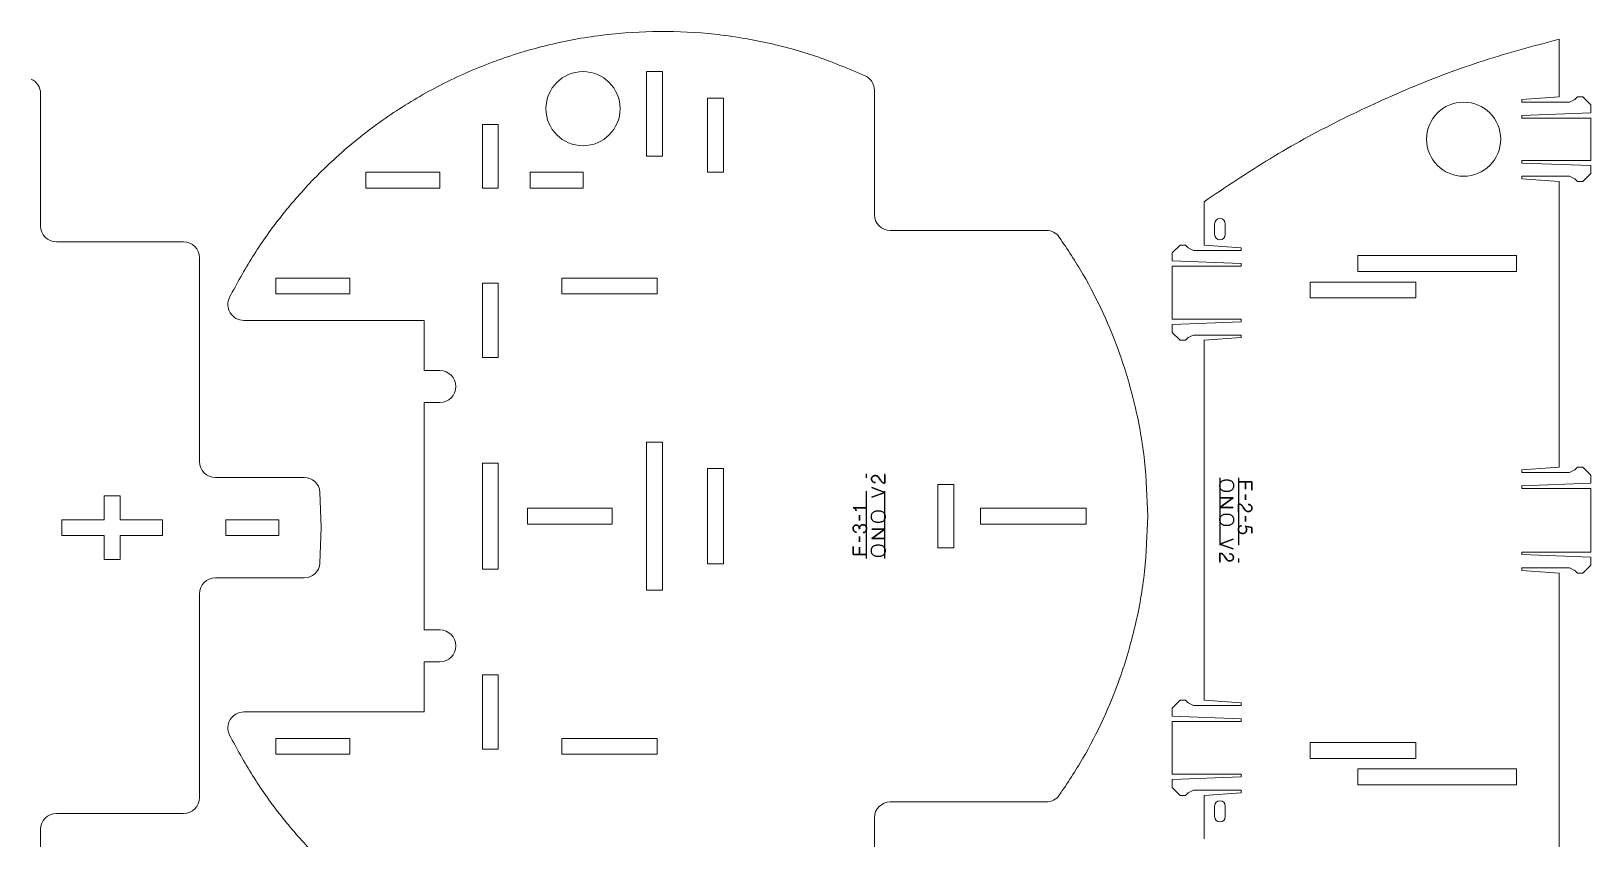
# Model space of a CAD drawing. Header units: millimetres. Extents: x 8 to 591, y 12 to 890.
# Drawn here: x 291.7 to 586.1, y 737.8 to 890.4 of the extents above; entities that cross this region are included whole.
import ezdxf

# ---------------------------------------------------------------- set-up
doc = ezdxf.new("R2010")
doc.units = ezdxf.units.MM
doc.header["$PDSIZE"] = -1
doc.linetypes.add('CENTERX2', pattern=[20.32, 12.7, -2.54, 2.54, -2.54])

msp = doc.modelspace()

# ---------------------------------------------------------------- linework, layer by layer
at = {"color": 7, "linetype": 'Continuous', "lineweight": 15}
for p, q in [((580.14, 888.83), (580.14, 877.96)), ((407.91, 866.73), (407.91, 882.73)), ((407.91, 882.73), (410.91, 882.73)), ((410.91, 882.73), (410.91, 866.73)), ((293.51, 878.57), (293.51, 853.56)), ((419.41, 863.73), (419.41, 877.73)), ((419.41, 877.73), (422.41, 877.73)), ((422.41, 877.73), (422.41, 863.73)), ((450.91, 879.22), (450.91, 855.73)), ((573.14, 877.46), (580.14, 877.96)), ((573.14, 876.96), (573.14, 877.46)), ((583.14, 877.46), (582.14, 876.96)), ((583.64, 877.96), (583.14, 877.46)), ((584.64, 877.96), (583.64, 877.96)), ((586.14, 876.46), (584.64, 877.96)), ((582.14, 876.96), (573.14, 876.96)), ((573.14, 874.46), (586.14, 874.96)), ((573.14, 873.96), (573.14, 874.46)), ((586.14, 874.96), (586.14, 876.46)), ((376.91, 872.73), (379.91, 872.73)), ((376.91, 860.73), (376.91, 872.73)), ((379.91, 872.73), (379.91, 860.73)), ((586.14, 873.96), (573.14, 873.96)), ((586.14, 873.96), (586.14, 865.96)), ((410.91, 866.73), (407.91, 866.73)), ((586.14, 865.96), (573.14, 865.96)), ((573.14, 865.96), (573.14, 865.46)), ((354.91, 863.73), (368.91, 863.73)), ((354.91, 860.73), (354.91, 863.73)), ((368.91, 863.73), (368.91, 860.73)), ((385.91, 863.73), (395.91, 863.73)), ((385.91, 860.73), (385.91, 863.73)), ((395.91, 863.73), (395.91, 860.73)), ((422.41, 863.73), (419.41, 863.73)), ((573.14, 865.46), (586.14, 864.96)), ((582.14, 862.96), (573.14, 862.96)), ((573.14, 862.96), (573.14, 862.46)), ((583.14, 862.46), (582.14, 862.96)), ((586.14, 863.46), (584.64, 861.96)), ((586.14, 864.96), (586.14, 863.46)), ((368.91, 860.73), (354.91, 860.73)), ((379.91, 860.73), (376.91, 860.73)), ((395.91, 860.73), (385.91, 860.73)), ((573.14, 862.46), (580.14, 861.96)), ((580.14, 861.96), (580.14, 807.96)), ((583.64, 861.96), (583.14, 862.46)), ((584.64, 861.96), (583.64, 861.96)), ((513.14, 858.15), (513.14, 849.96)), ((515.14, 853.96), (515.14, 851.96)), ((517.14, 853.96), (517.14, 851.96)), ((453.91, 852.73), (483.35, 852.73)), ((296.51, 850.56), (320.51, 850.56)), ((507.14, 848.46), (508.64, 849.96)), ((507.14, 846.96), (507.14, 848.46)), ((508.64, 849.96), (509.64, 849.96)), ((509.64, 849.96), (510.14, 849.46)), ((510.14, 849.46), (511.14, 848.96)), ((511.14, 848.96), (520.14, 848.96)), ((520.14, 849.46), (513.14, 849.96)), ((520.14, 848.96), (520.14, 849.46)), ((572.14, 847.96), (542.14, 847.96)), ((542.14, 847.96), (542.14, 844.96)), ((572.14, 847.96), (572.14, 844.96)), ((323.51, 847.56), (323.51, 809.06)), ((520.14, 846.46), (507.14, 846.96)), ((507.14, 845.96), (507.14, 835.96)), ((507.14, 845.96), (520.14, 845.96)), ((520.14, 845.96), (520.14, 846.46)), ((572.14, 844.96), (542.14, 844.96)), ((337.91, 843.73), (351.91, 843.73)), ((337.91, 840.73), (337.91, 843.73)), ((351.91, 843.73), (351.91, 840.73)), ((376.91, 842.73), (379.91, 842.73)), ((376.91, 828.73), (376.91, 842.73)), ((379.91, 842.73), (379.91, 828.73)), ((391.91, 843.73), (409.91, 843.73)), ((391.91, 840.73), (391.91, 843.73)), ((409.91, 843.73), (409.91, 840.73)), ((553.14, 842.96), (533.14, 842.96)), ((533.14, 842.96), (533.14, 839.96)), ((553.14, 842.96), (553.14, 839.96)), ((351.91, 840.73), (337.91, 840.73)), ((409.91, 840.73), (391.91, 840.73)), ((533.14, 839.96), (553.14, 839.96)), ((365.91, 835.73), (331.86, 835.73)), ((365.91, 835.73), (365.91, 826.23)), ((507.14, 835.96), (520.14, 835.96)), ((520.14, 835.46), (507.14, 834.96)), ((507.14, 834.96), (507.14, 833.46)), ((507.14, 833.46), (508.64, 831.96)), ((520.14, 835.96), (520.14, 835.46)), ((508.64, 831.96), (509.64, 831.96)), ((509.64, 831.96), (510.14, 832.46)), ((510.14, 832.46), (511.14, 832.96)), ((511.14, 832.96), (520.14, 832.96)), ((520.14, 832.46), (513.14, 831.96)), ((513.14, 831.96), (513.14, 763.96)), ((520.14, 832.96), (520.14, 832.46)), ((379.91, 828.73), (376.91, 828.73)), ((365.91, 826.23), (368.91, 826.23)), ((365.91, 820.23), (365.91, 777.23)), ((368.91, 820.23), (365.91, 820.23)), ((407.91, 784.73), (407.91, 812.73)), ((410.91, 812.73), (407.91, 812.73)), ((410.91, 812.73), (410.91, 784.73)), ((379.91, 808.73), (376.91, 808.73)), ((376.91, 788.73), (376.91, 808.73)), ((379.91, 808.73), (379.91, 788.73)), ((419.41, 789.73), (419.41, 807.73)), ((422.41, 807.73), (419.41, 807.73)), ((422.41, 807.73), (422.41, 789.73)), ((573.14, 807.46), (580.14, 807.96)), ((573.14, 806.96), (573.14, 807.46)), ((582.14, 806.96), (573.14, 806.96)), ((583.14, 807.46), (582.14, 806.96)), ((583.64, 807.96), (583.14, 807.46)), ((584.64, 807.96), (583.64, 807.96)), ((586.14, 806.46), (584.64, 807.96)), ((326.51, 806.06), (343.25, 806.06)), ((462.91, 792.73), (462.91, 804.73)), ((465.91, 804.73), (462.91, 804.73)), ((465.91, 804.73), (465.91, 792.73)), ((573.14, 804.46), (586.14, 804.96)), ((573.14, 803.96), (573.14, 804.46)), ((586.14, 803.96), (573.14, 803.96)), ((586.14, 804.96), (586.14, 806.46)), ((586.14, 803.96), (586.14, 791.96)), ((308.51, 802.56), (305.51, 802.56)), ((305.51, 802.56), (305.51, 798.06)), ((308.51, 798.06), (308.51, 802.56)), ((346.25, 803.27), (346.49, 796.56)), ((305.51, 798.06), (297.51, 798.06)), ((297.51, 795.06), (297.51, 798.06)), ((316.51, 798.06), (308.51, 798.06)), ((316.51, 798.06), (316.51, 795.06)), ((328.51, 795.06), (328.51, 798.06)), ((338.51, 798.06), (328.51, 798.06)), ((338.51, 798.06), (338.51, 795.06)), ((385.41, 797.23), (385.41, 800.23)), ((401.41, 800.23), (385.41, 800.23)), ((401.41, 800.23), (401.41, 797.23)), ((470.91, 797.23), (470.91, 800.23)), ((490.91, 800.23), (470.91, 800.23)), ((490.91, 800.23), (490.91, 797.23)), ((305.51, 795.06), (297.51, 795.06)), ((305.51, 790.56), (305.51, 795.06)), ((308.51, 795.06), (308.51, 790.56)), ((316.51, 795.06), (308.51, 795.06)), ((338.51, 795.06), (328.51, 795.06)), ((346.25, 789.84), (346.49, 796.56)), ((401.41, 797.23), (385.41, 797.23)), ((490.91, 797.23), (470.91, 797.23)), ((465.91, 792.73), (462.91, 792.73)), ((586.14, 791.96), (573.14, 791.96)), ((573.14, 791.96), (573.14, 791.46)), ((308.51, 790.56), (305.51, 790.56)), ((422.41, 789.73), (419.41, 789.73)), ((573.14, 791.46), (586.14, 790.96)), ((586.14, 789.46), (584.64, 787.96)), ((586.14, 790.96), (586.14, 789.46)), ((343.25, 787.06), (326.51, 787.06)), ((379.91, 788.73), (376.91, 788.73)), ((582.14, 788.96), (573.14, 788.96)), ((573.14, 788.96), (573.14, 788.46)), ((573.14, 788.46), (580.14, 787.96)), ((580.14, 733.96), (580.14, 787.96)), ((583.14, 788.46), (582.14, 788.96)), ((583.64, 787.96), (583.14, 788.46)), ((584.64, 787.96), (583.64, 787.96)), ((323.51, 784.06), (323.51, 745.56)), ((410.91, 784.73), (407.91, 784.73)), ((368.91, 777.23), (365.91, 777.23)), ((365.91, 771.23), (365.91, 761.73)), ((365.91, 771.23), (368.91, 771.23)), ((376.91, 768.73), (376.91, 754.73)), ((379.91, 768.73), (376.91, 768.73)), ((379.91, 754.73), (379.91, 768.73)), ((507.14, 762.46), (508.64, 763.96)), ((508.64, 763.96), (509.64, 763.96)), ((509.64, 763.96), (510.14, 763.46)), ((510.14, 763.46), (511.14, 762.96)), ((511.14, 762.96), (520.14, 762.96)), ((520.14, 763.46), (513.14, 763.96)), ((520.14, 762.96), (520.14, 763.46)), ((365.91, 761.73), (331.86, 761.73)), ((507.14, 760.96), (507.14, 762.46)), ((520.14, 760.46), (507.14, 760.96)), ((507.14, 749.96), (507.14, 759.96)), ((507.14, 759.96), (520.14, 759.96)), ((520.14, 759.96), (520.14, 760.46)), ((337.91, 756.73), (337.91, 753.73)), ((351.91, 756.73), (337.91, 756.73)), ((351.91, 753.73), (351.91, 756.73)), ((391.91, 756.73), (391.91, 753.73)), ((409.91, 756.73), (391.91, 756.73)), ((409.91, 753.73), (409.91, 756.73)), ((337.91, 753.73), (351.91, 753.73)), ((376.91, 754.73), (379.91, 754.73)), ((391.91, 753.73), (409.91, 753.73)), ((533.14, 755.96), (553.14, 755.96)), ((533.14, 752.96), (533.14, 755.96)), ((553.14, 752.96), (553.14, 755.96)), ((553.14, 752.96), (533.14, 752.96)), ((542.14, 747.96), (542.14, 750.96)), ((572.14, 750.96), (542.14, 750.96)), ((572.14, 747.96), (572.14, 750.96)), ((507.14, 749.96), (520.14, 749.96)), ((520.14, 749.46), (507.14, 748.96)), ((507.14, 748.96), (507.14, 747.46)), ((520.14, 749.96), (520.14, 749.46)), ((572.14, 747.96), (542.14, 747.96)), ((507.14, 747.46), (508.64, 745.96)), ((508.64, 745.96), (509.64, 745.96)), ((509.64, 745.96), (510.14, 746.46)), ((510.14, 746.46), (511.14, 746.96)), ((511.14, 746.96), (520.14, 746.96)), ((520.14, 746.46), (513.14, 745.96)), ((513.14, 737.76), (513.14, 745.96)), ((520.14, 746.96), (520.14, 746.46)), ((320.51, 742.56), (296.51, 742.56)), ((483.35, 744.73), (453.91, 744.73)), ((515.14, 741.96), (515.14, 743.96)), ((517.14, 741.96), (517.14, 743.96)), ((293.51, 739.56), (293.51, 714.54)), ((450.91, 741.73), (450.91, 718.23))]:
    msp.add_line(p, q, dxfattribs=at)
at = {"color": 7, "linetype": 'CENTERX2'}
for p, q in [((449.41, 790.73), (449.41, 806.73)), ((452.91, 790.73), (452.91, 806.73)), ((516.14, 805.96), (516.14, 789.96)), ((519.64, 805.96), (519.64, 789.96))]:
    msp.add_line(p, q, dxfattribs=at)
at = {"color": 7, "linetype": 'Continuous', "flags": 128}
for points in [[(452.91, 804.98), (452.81, 804.98), (452.73, 804.99), (452.65, 805.01), (452.58, 805.03), (452.52, 805.06), (452.46, 805.09), (452.41, 805.13), (452.36, 805.16), (452.31, 805.2), (452.26, 805.25), (452.22, 805.3), (452.19, 805.35), (452.11, 805.45), (452.04, 805.56), (452.04, 805.56), (451.64, 806.15), (451.64, 806.15), (451.61, 806.19), (451.58, 806.23), (451.54, 806.26), (451.5, 806.29), (451.42, 806.33), (451.34, 806.36), (451.26, 806.38), (451.17, 806.39), (451.08, 806.39), (450.99, 806.39), (450.99, 806.39), (450.95, 806.39), (450.9, 806.38), (450.85, 806.37), (450.8, 806.36), (450.75, 806.34), (450.7, 806.32), (450.65, 806.29), (450.6, 806.26), (450.55, 806.22), (450.51, 806.17), (450.47, 806.12), (450.44, 806.06), (450.41, 806), (450.39, 805.92), (450.38, 805.84), (450.37, 805.76), (450.37, 805.76), (450.38, 805.67), (450.39, 805.58), (450.41, 805.51), (450.44, 805.44), (450.47, 805.38), (450.51, 805.32), (450.55, 805.27), (450.6, 805.23), (450.66, 805.19), (450.71, 805.16), (450.77, 805.13), (450.84, 805.11), (450.9, 805.1), (450.96, 805.09), (451.03, 805.08), (451.09, 805.08), (451.09, 805.08), (451.03, 805.08), (450.96, 805.09), (450.9, 805.1), (450.84, 805.11), (450.77, 805.13), (450.71, 805.16), (450.66, 805.19), (450.6, 805.23), (450.55, 805.27), (450.51, 805.32), (450.47, 805.38), (450.44, 805.44), (450.41, 805.51), (450.39, 805.58), (450.38, 805.67), (450.37, 805.76), (450.37, 805.76), (450.38, 805.84), (450.39, 805.92), (450.41, 806), (450.44, 806.06), (450.47, 806.12), (450.51, 806.17), (450.55, 806.22), (450.6, 806.26), (450.65, 806.29), (450.7, 806.32), (450.75, 806.34), (450.8, 806.36), (450.85, 806.37), (450.9, 806.38), (450.95, 806.39), (450.99, 806.39), (450.99, 806.39), (451.08, 806.39), (451.17, 806.39), (451.26, 806.38), (451.34, 806.36), (451.42, 806.33), (451.5, 806.29), (451.54, 806.26), (451.58, 806.23), (451.61, 806.19), (451.64, 806.15), (451.64, 806.15), (452.04, 805.56), (452.04, 805.56), (452.11, 805.45), (452.19, 805.35), (452.22, 805.3), (452.26, 805.25), (452.31, 805.2), (452.36, 805.16), (452.41, 805.13), (452.46, 805.09), (452.52, 805.06), (452.58, 805.03), (452.65, 805.01), (452.73, 804.99), (452.81, 804.98), (452.91, 804.98), (452.91, 804.98), (452.91, 806.47), (452.91, 806.47), (452.91, 804.98)], [(452.91, 803.23), (450.41, 802.32), (450.41, 802.32), (452.91, 803.23), (452.91, 803.23), (450.41, 804.13), (450.41, 804.13), (452.91, 803.23)], [(516.11, 804.48), (516.11, 804.6), (516.13, 804.7), (516.15, 804.81), (516.18, 804.91), (516.22, 805.01), (516.27, 805.1), (516.33, 805.18), (516.4, 805.26), (516.48, 805.33), (516.57, 805.4), (516.68, 805.45), (516.8, 805.5), (516.86, 805.52), (516.93, 805.54), (517, 805.55), (517.07, 805.56), (517.15, 805.57), (517.23, 805.58), (517.32, 805.58), (517.4, 805.58), (517.4, 805.58), (517.49, 805.58), (517.58, 805.58), (517.66, 805.57), (517.74, 805.56), (517.81, 805.55), (517.88, 805.54), (517.95, 805.52), (518.01, 805.5), (518.13, 805.45), (518.24, 805.4), (518.33, 805.33), (518.42, 805.26), (518.49, 805.18), (518.55, 805.1), (518.6, 805.01), (518.64, 804.91), (518.67, 804.81), (518.69, 804.7), (518.7, 804.6), (518.71, 804.48), (518.71, 804.48), (518.7, 804.37), (518.69, 804.26), (518.67, 804.16), (518.64, 804.06), (518.6, 803.96), (518.55, 803.87), (518.49, 803.78), (518.42, 803.71), (518.33, 803.64), (518.24, 803.57), (518.13, 803.52), (518.01, 803.47), (517.95, 803.45), (517.88, 803.43), (517.81, 803.42), (517.74, 803.4), (517.66, 803.39), (517.58, 803.39), (517.49, 803.38), (517.4, 803.38), (517.4, 803.38), (517.32, 803.38), (517.23, 803.39), (517.15, 803.39), (517.07, 803.4), (517, 803.42), (516.93, 803.43), (516.86, 803.45), (516.8, 803.47), (516.68, 803.52), (516.57, 803.57), (516.48, 803.64), (516.4, 803.71), (516.33, 803.78), (516.27, 803.87), (516.22, 803.96), (516.18, 804.06), (516.15, 804.16), (516.13, 804.26), (516.11, 804.37)], [(516.11, 804.48), (516.11, 804.6), (516.13, 804.7), (516.15, 804.81), (516.18, 804.91), (516.22, 805.01), (516.27, 805.1), (516.33, 805.18), (516.4, 805.26), (516.48, 805.33), (516.57, 805.4), (516.68, 805.45), (516.8, 805.5), (516.86, 805.52), (516.93, 805.54), (517, 805.55), (517.07, 805.56), (517.15, 805.57), (517.23, 805.58), (517.32, 805.58), (517.4, 805.58), (517.4, 805.58), (517.49, 805.58), (517.58, 805.58), (517.66, 805.57), (517.74, 805.56), (517.81, 805.55), (517.88, 805.54), (517.95, 805.52), (518.01, 805.5), (518.13, 805.45), (518.24, 805.4), (518.33, 805.33), (518.42, 805.26), (518.49, 805.18), (518.55, 805.1), (518.6, 805.01), (518.64, 804.91), (518.67, 804.81), (518.69, 804.7), (518.7, 804.6), (518.71, 804.48), (518.71, 804.48), (518.7, 804.37), (518.69, 804.26), (518.67, 804.16), (518.64, 804.06), (518.6, 803.96), (518.55, 803.87), (518.49, 803.78), (518.42, 803.71), (518.33, 803.64), (518.24, 803.57), (518.13, 803.52), (518.01, 803.47), (517.95, 803.45), (517.88, 803.43), (517.81, 803.42), (517.74, 803.4), (517.66, 803.39), (517.58, 803.39), (517.49, 803.38), (517.4, 803.38), (517.4, 803.38), (517.32, 803.38), (517.23, 803.39), (517.15, 803.39), (517.07, 803.4), (517, 803.42), (516.93, 803.43), (516.86, 803.45), (516.8, 803.47), (516.68, 803.52), (516.57, 803.57), (516.48, 803.64), (516.4, 803.71), (516.33, 803.78), (516.27, 803.87), (516.22, 803.96), (516.18, 804.06), (516.15, 804.16), (516.13, 804.26), (516.11, 804.37), (516.11, 804.48)], [(522.14, 805.21), (522.14, 803.66), (522.14, 803.66), (522.14, 805.21), (522.14, 805.21), (519.64, 805.21), (519.64, 805.21), (522.14, 805.21)], [(520.93, 805.21), (520.93, 803.81), (520.93, 803.81), (520.93, 805.21)], [(518.64, 802.17), (516.14, 800.39), (516.14, 800.39), (518.64, 800.39), (518.64, 800.39), (516.14, 800.39), (516.14, 800.39), (518.64, 802.17), (518.64, 802.17), (516.14, 802.17), (516.14, 802.17), (518.64, 802.17)], [(519.64, 801.03), (519.73, 801.03), (519.82, 801.02), (519.89, 801), (519.96, 800.98), (520.03, 800.95), (520.09, 800.92), (520.14, 800.89), (520.19, 800.85), (520.24, 800.81), (520.28, 800.76), (520.32, 800.72), (520.36, 800.67), (520.44, 800.56), (520.51, 800.46), (520.51, 800.46), (520.91, 799.86), (520.91, 799.86), (520.94, 799.82), (520.97, 799.78), (521.01, 799.75), (521.05, 799.72), (521.12, 799.68), (521.21, 799.65), (521.29, 799.63), (521.38, 799.62), (521.47, 799.62), (521.55, 799.62), (521.55, 799.62), (521.6, 799.62), (521.65, 799.63), (521.7, 799.64), (521.75, 799.65), (521.8, 799.67), (521.85, 799.69), (521.9, 799.72), (521.95, 799.76), (522, 799.8), (522.04, 799.84), (522.08, 799.89), (522.11, 799.95), (522.14, 800.02), (522.16, 800.09), (522.17, 800.17), (522.17, 800.26), (522.17, 800.26), (522.17, 800.35), (522.16, 800.43), (522.14, 800.51), (522.11, 800.57), (522.08, 800.63), (522.04, 800.69), (521.99, 800.74), (521.95, 800.78), (521.89, 800.82), (521.84, 800.85), (521.78, 800.88), (521.71, 800.9), (521.65, 800.92), (521.58, 800.93), (521.52, 800.93), (521.46, 800.94), (521.46, 800.94), (521.52, 800.93), (521.58, 800.93), (521.65, 800.92), (521.71, 800.9), (521.78, 800.88), (521.84, 800.85), (521.89, 800.82), (521.95, 800.78), (521.99, 800.74), (522.04, 800.69), (522.08, 800.63), (522.11, 800.57), (522.14, 800.51), (522.16, 800.43), (522.17, 800.35), (522.17, 800.26), (522.17, 800.26), (522.17, 800.17), (522.16, 800.09), (522.14, 800.02), (522.11, 799.95), (522.08, 799.89), (522.04, 799.84), (522, 799.8), (521.95, 799.76), (521.9, 799.72), (521.85, 799.69), (521.8, 799.67), (521.75, 799.65), (521.7, 799.64), (521.65, 799.63), (521.6, 799.62), (521.55, 799.62), (521.55, 799.62), (521.47, 799.62), (521.38, 799.62), (521.29, 799.63), (521.21, 799.65), (521.12, 799.68), (521.05, 799.72), (521.01, 799.75), (520.97, 799.78), (520.94, 799.82), (520.91, 799.86), (520.91, 799.86), (520.51, 800.46), (520.51, 800.46), (520.44, 800.56), (520.36, 800.67), (520.32, 800.72), (520.28, 800.76), (520.24, 800.81), (520.19, 800.85), (520.14, 800.89), (520.09, 800.92), (520.03, 800.95), (519.96, 800.98), (519.89, 801), (519.82, 801.02), (519.73, 801.03), (519.64, 801.03), (519.64, 801.03), (519.64, 799.55), (519.64, 799.55), (519.64, 801.03)], [(520.96, 801.82), (520.96, 802.83), (520.96, 802.83), (520.96, 801.82)], [(446.91, 800.31), (446.98, 800.31), (447.05, 800.3), (447.11, 800.27), (447.17, 800.24), (447.22, 800.21), (447.26, 800.17), (447.3, 800.13), (447.33, 800.08), (447.36, 800.04), (447.38, 799.99), (447.4, 799.94), (447.42, 799.89), (447.43, 799.84), (447.44, 799.8), (447.44, 799.76), (447.45, 799.72), (447.45, 799.72), (447.44, 799.76), (447.44, 799.8), (447.43, 799.84), (447.42, 799.89), (447.4, 799.94), (447.38, 799.99), (447.36, 800.04), (447.33, 800.08), (447.3, 800.13), (447.26, 800.17), (447.22, 800.21), (447.17, 800.24), (447.11, 800.27), (447.05, 800.3), (446.98, 800.31), (446.91, 800.31), (446.91, 800.31), (449.41, 800.31), (449.41, 800.31), (446.91, 800.31)], [(448.09, 798.94), (448.09, 797.93), (448.09, 797.93), (448.09, 798.94)], [(452.94, 798.65), (452.93, 798.53), (452.92, 798.42), (452.9, 798.32), (452.87, 798.22), (452.83, 798.12), (452.78, 798.03), (452.72, 797.95), (452.65, 797.87), (452.57, 797.8), (452.48, 797.73), (452.37, 797.68), (452.25, 797.63), (452.19, 797.61), (452.12, 797.59), (452.05, 797.58), (451.98, 797.57), (451.9, 797.56), (451.82, 797.55), (451.73, 797.55), (451.64, 797.54), (451.64, 797.54), (451.56, 797.55), (451.47, 797.55), (451.39, 797.56), (451.31, 797.57), (451.24, 797.58), (451.17, 797.59), (451.1, 797.61), (451.04, 797.63), (450.92, 797.68), (450.81, 797.73), (450.72, 797.8), (450.63, 797.87), (450.56, 797.95), (450.5, 798.03), (450.45, 798.12), (450.41, 798.22), (450.38, 798.32), (450.36, 798.42), (450.35, 798.53), (450.34, 798.65), (450.34, 798.65), (450.35, 798.76), (450.36, 798.87), (450.38, 798.97), (450.41, 799.07), (450.45, 799.17), (450.5, 799.26), (450.56, 799.34), (450.63, 799.42), (450.72, 799.49), (450.81, 799.56), (450.92, 799.61), (451.04, 799.66), (451.1, 799.68), (451.17, 799.7), (451.24, 799.71), (451.31, 799.72), (451.39, 799.73), (451.47, 799.74), (451.56, 799.74), (451.64, 799.75), (451.64, 799.75), (451.73, 799.74), (451.82, 799.74), (451.9, 799.73), (451.98, 799.72), (452.05, 799.71), (452.12, 799.7), (452.19, 799.68), (452.25, 799.66), (452.37, 799.61), (452.48, 799.56), (452.57, 799.49), (452.65, 799.42), (452.72, 799.34), (452.78, 799.26), (452.83, 799.17), (452.87, 799.07), (452.9, 798.97), (452.92, 798.87), (452.93, 798.76)], [(452.94, 798.65), (452.93, 798.53), (452.92, 798.42), (452.9, 798.32), (452.87, 798.22), (452.83, 798.12), (452.78, 798.03), (452.72, 797.95), (452.65, 797.87), (452.57, 797.8), (452.48, 797.73), (452.37, 797.68), (452.25, 797.63), (452.19, 797.61), (452.12, 797.59), (452.05, 797.58), (451.98, 797.57), (451.9, 797.56), (451.82, 797.55), (451.73, 797.55), (451.64, 797.54), (451.64, 797.54), (451.56, 797.55), (451.47, 797.55), (451.39, 797.56), (451.31, 797.57), (451.24, 797.58), (451.17, 797.59), (451.1, 797.61), (451.04, 797.63), (450.92, 797.68), (450.81, 797.73), (450.72, 797.8), (450.63, 797.87), (450.56, 797.95), (450.5, 798.03), (450.45, 798.12), (450.41, 798.22), (450.38, 798.32), (450.36, 798.42), (450.35, 798.53), (450.34, 798.65), (450.34, 798.65), (450.35, 798.76), (450.36, 798.87), (450.38, 798.97), (450.41, 799.07), (450.45, 799.17), (450.5, 799.26), (450.56, 799.34), (450.63, 799.42), (450.72, 799.49), (450.81, 799.56), (450.92, 799.61), (451.04, 799.66), (451.1, 799.68), (451.17, 799.7), (451.24, 799.71), (451.31, 799.72), (451.39, 799.73), (451.47, 799.74), (451.56, 799.74), (451.64, 799.75), (451.64, 799.75), (451.73, 799.74), (451.82, 799.74), (451.9, 799.73), (451.98, 799.72), (452.05, 799.71), (452.12, 799.7), (452.19, 799.68), (452.25, 799.66), (452.37, 799.61), (452.48, 799.56), (452.57, 799.49), (452.65, 799.42), (452.72, 799.34), (452.78, 799.26), (452.83, 799.17), (452.87, 799.07), (452.9, 798.97), (452.92, 798.87), (452.93, 798.76), (452.94, 798.65)], [(516.11, 798.04), (516.11, 798.15), (516.13, 798.26), (516.15, 798.37), (516.18, 798.47), (516.22, 798.57), (516.27, 798.66), (516.33, 798.74), (516.4, 798.82), (516.48, 798.89), (516.57, 798.95), (516.68, 799.01), (516.8, 799.06), (516.86, 799.08), (516.93, 799.09), (517, 799.11), (517.07, 799.12), (517.15, 799.13), (517.23, 799.14), (517.32, 799.14), (517.4, 799.14), (517.4, 799.14), (517.49, 799.14), (517.58, 799.14), (517.66, 799.13), (517.74, 799.12), (517.81, 799.11), (517.88, 799.09), (517.95, 799.08), (518.01, 799.06), (518.13, 799.01), (518.24, 798.95), (518.33, 798.89), (518.42, 798.82), (518.49, 798.74), (518.55, 798.66), (518.6, 798.57), (518.64, 798.47), (518.67, 798.37), (518.69, 798.26), (518.7, 798.15), (518.71, 798.04), (518.71, 798.04), (518.7, 797.93), (518.69, 797.82), (518.67, 797.72), (518.64, 797.61), (518.6, 797.52), (518.55, 797.43), (518.49, 797.34), (518.42, 797.26), (518.33, 797.19), (518.24, 797.13), (518.13, 797.07), (518.01, 797.03), (517.95, 797.01), (517.88, 796.99), (517.81, 796.97), (517.74, 796.96), (517.66, 796.95), (517.58, 796.95), (517.49, 796.94), (517.4, 796.94), (517.4, 796.94), (517.32, 796.94), (517.23, 796.95), (517.15, 796.95), (517.07, 796.96), (517, 796.97), (516.93, 796.99), (516.86, 797.01), (516.8, 797.03), (516.68, 797.07), (516.57, 797.13), (516.48, 797.19), (516.4, 797.26), (516.33, 797.34), (516.27, 797.43), (516.22, 797.52), (516.18, 797.61), (516.15, 797.72), (516.13, 797.82), (516.11, 797.93)], [(516.11, 798.04), (516.11, 798.15), (516.13, 798.26), (516.15, 798.37), (516.18, 798.47), (516.22, 798.57), (516.27, 798.66), (516.33, 798.74), (516.4, 798.82), (516.48, 798.89), (516.57, 798.95), (516.68, 799.01), (516.8, 799.06), (516.86, 799.08), (516.93, 799.09), (517, 799.11), (517.07, 799.12), (517.15, 799.13), (517.23, 799.14), (517.32, 799.14), (517.4, 799.14), (517.4, 799.14), (517.49, 799.14), (517.58, 799.14), (517.66, 799.13), (517.74, 799.12), (517.81, 799.11), (517.88, 799.09), (517.95, 799.08), (518.01, 799.06), (518.13, 799.01), (518.24, 798.95), (518.33, 798.89), (518.42, 798.82), (518.49, 798.74), (518.55, 798.66), (518.6, 798.57), (518.64, 798.47), (518.67, 798.37), (518.69, 798.26), (518.7, 798.15), (518.71, 798.04), (518.71, 798.04), (518.7, 797.93), (518.69, 797.82), (518.67, 797.72), (518.64, 797.61), (518.6, 797.52), (518.55, 797.43), (518.49, 797.34), (518.42, 797.26), (518.33, 797.19), (518.24, 797.13), (518.13, 797.07), (518.01, 797.03), (517.95, 797.01), (517.88, 796.99), (517.81, 796.97), (517.74, 796.96), (517.66, 796.95), (517.58, 796.95), (517.49, 796.94), (517.4, 796.94), (517.4, 796.94), (517.32, 796.94), (517.23, 796.95), (517.15, 796.95), (517.07, 796.96), (517, 796.97), (516.93, 796.99), (516.86, 797.01), (516.8, 797.03), (516.68, 797.07), (516.57, 797.13), (516.48, 797.19), (516.4, 797.26), (516.33, 797.34), (516.27, 797.43), (516.22, 797.52), (516.18, 797.61), (516.15, 797.72), (516.13, 797.82), (516.11, 797.93), (516.11, 798.04)], [(520.96, 797.72), (520.96, 798.73), (520.96, 798.73), (520.96, 797.72)], [(448.78, 795.65), (448.85, 795.65), (448.92, 795.66), (448.98, 795.67), (449.04, 795.69), (449.09, 795.72), (449.14, 795.75), (449.19, 795.79), (449.23, 795.84), (449.27, 795.88), (449.31, 795.94), (449.34, 796), (449.36, 796.06), (449.38, 796.13), (449.4, 796.2), (449.4, 796.28), (449.41, 796.36), (449.41, 796.36), (449.4, 796.44), (449.4, 796.52), (449.39, 796.59), (449.37, 796.66), (449.35, 796.73), (449.32, 796.79), (449.29, 796.85), (449.26, 796.9), (449.22, 796.94), (449.17, 796.98), (449.12, 797.02), (449.06, 797.05), (449, 797.08), (448.93, 797.09), (448.85, 797.1), (448.77, 797.11), (448.77, 797.11), (448.69, 797.1), (448.61, 797.09), (448.53, 797.08), (448.47, 797.06), (448.4, 797.03), (448.35, 796.99), (448.29, 796.95), (448.25, 796.9), (448.21, 796.85), (448.17, 796.79), (448.14, 796.72), (448.11, 796.64), (448.09, 796.55), (448.08, 796.46), (448.07, 796.36), (448.07, 796.25), (448.07, 796.25), (448.07, 796.36), (448.06, 796.46), (448.05, 796.55), (448.03, 796.63), (448, 796.7), (447.98, 796.76), (447.95, 796.82), (447.91, 796.87), (447.87, 796.91), (447.82, 796.95), (447.78, 796.98), (447.73, 797), (447.67, 797.02), (447.62, 797.03), (447.56, 797.04), (447.5, 797.04), (447.5, 797.04), (447.44, 797.04), (447.38, 797.03), (447.32, 797.02), (447.27, 797.01), (447.21, 796.99), (447.17, 796.96), (447.12, 796.93), (447.08, 796.9), (447.04, 796.86), (447.01, 796.81), (446.98, 796.76), (446.95, 796.7), (446.93, 796.64), (446.92, 796.56), (446.91, 796.49), (446.91, 796.4), (446.91, 796.4), (446.91, 796.32), (446.92, 796.24), (446.94, 796.16), (446.96, 796.1), (446.99, 796.03), (447.02, 795.98), (447.06, 795.93), (447.1, 795.88), (447.14, 795.84), (447.19, 795.81), (447.24, 795.78), (447.29, 795.75), (447.35, 795.73), (447.41, 795.72), (447.47, 795.71), (447.53, 795.71), (447.53, 795.71), (447.47, 795.71), (447.41, 795.72), (447.35, 795.73), (447.29, 795.75), (447.24, 795.78), (447.19, 795.81), (447.14, 795.84), (447.1, 795.88), (447.06, 795.93), (447.02, 795.98), (446.99, 796.03), (446.96, 796.1), (446.94, 796.16), (446.92, 796.24), (446.91, 796.32), (446.91, 796.4), (446.91, 796.4), (446.91, 796.49), (446.92, 796.56), (446.93, 796.64), (446.95, 796.7), (446.98, 796.76), (447.01, 796.81), (447.04, 796.86), (447.08, 796.9), (447.12, 796.93), (447.17, 796.96), (447.21, 796.99), (447.27, 797.01), (447.32, 797.02), (447.38, 797.03), (447.44, 797.04), (447.5, 797.04), (447.5, 797.04), (447.56, 797.04), (447.62, 797.03), (447.67, 797.02), (447.73, 797), (447.78, 796.98), (447.82, 796.95), (447.87, 796.91), (447.91, 796.87), (447.95, 796.82), (447.98, 796.76), (448, 796.7), (448.03, 796.63), (448.05, 796.55), (448.06, 796.46), (448.07, 796.36), (448.07, 796.25), (448.07, 796.25), (448.07, 796.36), (448.08, 796.46), (448.09, 796.55), (448.11, 796.64), (448.14, 796.72), (448.17, 796.79), (448.21, 796.85), (448.25, 796.9), (448.29, 796.95), (448.35, 796.99), (448.4, 797.03), (448.47, 797.06), (448.53, 797.08), (448.61, 797.09), (448.69, 797.1), (448.77, 797.11), (448.77, 797.11), (448.85, 797.1), (448.93, 797.09), (449, 797.08), (449.06, 797.05), (449.12, 797.02), (449.17, 796.98), (449.22, 796.94), (449.26, 796.9), (449.29, 796.85), (449.32, 796.79), (449.35, 796.73), (449.37, 796.66), (449.39, 796.59), (449.4, 796.52), (449.4, 796.44), (449.41, 796.36), (449.41, 796.36), (449.4, 796.28), (449.4, 796.2), (449.38, 796.13), (449.36, 796.06), (449.34, 796), (449.31, 795.94), (449.27, 795.88), (449.23, 795.84), (449.19, 795.79), (449.14, 795.75), (449.09, 795.72), (449.04, 795.69), (448.98, 795.67), (448.92, 795.66), (448.85, 795.65), (448.78, 795.65)], [(450.41, 794.52), (452.91, 796.3), (452.91, 796.3), (450.41, 796.3), (450.41, 796.3), (452.91, 796.3), (452.91, 796.3), (450.41, 794.52), (450.41, 794.52), (452.91, 794.52), (452.91, 794.52), (450.41, 794.52)], [(522.14, 796.57), (520.91, 796.84), (520.91, 796.84), (520.97, 796.77), (521.02, 796.71), (521.06, 796.64), (521.1, 796.57), (521.13, 796.49), (521.15, 796.4), (521.16, 796.35), (521.17, 796.3), (521.17, 796.24), (521.17, 796.18), (521.17, 796.18), (521.17, 796.12), (521.16, 796.05), (521.15, 795.99), (521.13, 795.92), (521.1, 795.86), (521.07, 795.8), (521.04, 795.74), (521, 795.69), (520.95, 795.64), (520.89, 795.59), (520.84, 795.55), (520.77, 795.52), (520.7, 795.49), (520.63, 795.47), (520.54, 795.45), (520.46, 795.45), (520.46, 795.45), (520.43, 795.45), (520.4, 795.45), (520.36, 795.46), (520.32, 795.46), (520.24, 795.48), (520.15, 795.5), (520.06, 795.54), (519.97, 795.58), (519.93, 795.61), (519.88, 795.64), (519.84, 795.68), (519.81, 795.72), (519.77, 795.76), (519.74, 795.81), (519.71, 795.86), (519.69, 795.91), (519.67, 795.97), (519.65, 796.04), (519.64, 796.11), (519.64, 796.19), (519.64, 796.19), (519.65, 796.3), (519.66, 796.4), (519.67, 796.48), (519.7, 796.56), (519.73, 796.62), (519.77, 796.68), (519.8, 796.73), (519.85, 796.78), (519.89, 796.81), (519.93, 796.84), (519.98, 796.87), (520.03, 796.89), (520.12, 796.91), (520.2, 796.93), (520.2, 796.93), (520.12, 796.91), (520.03, 796.89), (519.98, 796.87), (519.93, 796.84), (519.89, 796.81), (519.85, 796.78), (519.8, 796.73), (519.77, 796.68), (519.73, 796.62), (519.7, 796.56), (519.67, 796.48), (519.66, 796.4), (519.65, 796.3), (519.64, 796.19), (519.64, 796.19), (519.64, 796.11), (519.65, 796.04), (519.67, 795.97), (519.69, 795.91), (519.71, 795.86), (519.74, 795.81), (519.77, 795.76), (519.81, 795.72), (519.84, 795.68), (519.88, 795.64), (519.93, 795.61), (519.97, 795.58), (520.06, 795.54), (520.15, 795.5), (520.24, 795.48), (520.32, 795.46), (520.36, 795.46), (520.4, 795.45), (520.43, 795.45), (520.46, 795.45), (520.46, 795.45), (520.54, 795.45), (520.63, 795.47), (520.7, 795.49), (520.77, 795.52), (520.84, 795.55), (520.89, 795.59), (520.95, 795.64), (521, 795.69), (521.04, 795.74), (521.07, 795.8), (521.1, 795.86), (521.13, 795.92), (521.15, 795.99), (521.16, 796.05), (521.17, 796.12), (521.17, 796.18), (521.17, 796.18), (521.17, 796.24), (521.17, 796.3), (521.16, 796.35), (521.15, 796.4), (521.13, 796.49), (521.1, 796.57), (521.06, 796.64), (521.02, 796.71), (520.97, 796.77), (520.91, 796.84), (520.91, 796.84), (522.14, 796.57), (522.14, 796.57), (522.14, 795.53), (522.14, 795.53), (522.14, 796.57)], [(446.91, 791.48), (446.91, 793.02), (446.91, 793.02), (446.91, 791.48), (446.91, 791.48), (449.41, 791.48), (449.41, 791.48), (446.91, 791.48)], [(448.09, 794.87), (448.09, 793.86), (448.09, 793.86), (448.09, 794.87)], [(448.12, 791.48), (448.12, 792.88), (448.12, 792.88), (448.12, 791.48)], [(452.94, 792.2), (452.93, 792.09), (452.92, 791.98), (452.9, 791.88), (452.87, 791.77), (452.83, 791.68), (452.78, 791.59), (452.72, 791.5), (452.65, 791.43), (452.57, 791.35), (452.48, 791.29), (452.37, 791.24), (452.25, 791.19), (452.19, 791.17), (452.12, 791.15), (452.05, 791.14), (451.98, 791.12), (451.9, 791.11), (451.82, 791.11), (451.73, 791.1), (451.64, 791.1), (451.64, 791.1), (451.56, 791.1), (451.47, 791.11), (451.39, 791.11), (451.31, 791.12), (451.24, 791.14), (451.17, 791.15), (451.1, 791.17), (451.04, 791.19), (450.92, 791.24), (450.81, 791.29), (450.72, 791.35), (450.63, 791.43), (450.56, 791.5), (450.5, 791.59), (450.45, 791.68), (450.41, 791.77), (450.38, 791.88), (450.36, 791.98), (450.35, 792.09), (450.34, 792.2), (450.34, 792.2), (450.35, 792.31), (450.36, 792.42), (450.38, 792.53), (450.41, 792.63), (450.45, 792.73), (450.5, 792.82), (450.56, 792.9), (450.63, 792.98), (450.72, 793.05), (450.81, 793.11), (450.92, 793.17), (451.04, 793.22), (451.1, 793.24), (451.17, 793.25), (451.24, 793.27), (451.31, 793.28), (451.39, 793.29), (451.47, 793.3), (451.56, 793.3), (451.64, 793.3), (451.64, 793.3), (451.73, 793.3), (451.82, 793.3), (451.9, 793.29), (451.98, 793.28), (452.05, 793.27), (452.12, 793.25), (452.19, 793.24), (452.25, 793.22), (452.37, 793.17), (452.48, 793.11), (452.57, 793.05), (452.65, 792.98), (452.72, 792.9), (452.78, 792.82), (452.83, 792.73), (452.87, 792.63), (452.9, 792.53), (452.92, 792.42), (452.93, 792.31)], [(452.94, 792.2), (452.93, 792.09), (452.92, 791.98), (452.9, 791.88), (452.87, 791.77), (452.83, 791.68), (452.78, 791.59), (452.72, 791.5), (452.65, 791.43), (452.57, 791.35), (452.48, 791.29), (452.37, 791.24), (452.25, 791.19), (452.19, 791.17), (452.12, 791.15), (452.05, 791.14), (451.98, 791.12), (451.9, 791.11), (451.82, 791.11), (451.73, 791.1), (451.64, 791.1), (451.64, 791.1), (451.56, 791.1), (451.47, 791.11), (451.39, 791.11), (451.31, 791.12), (451.24, 791.14), (451.17, 791.15), (451.1, 791.17), (451.04, 791.19), (450.92, 791.24), (450.81, 791.29), (450.72, 791.35), (450.63, 791.43), (450.56, 791.5), (450.5, 791.59), (450.45, 791.68), (450.41, 791.77), (450.38, 791.88), (450.36, 791.98), (450.35, 792.09), (450.34, 792.2), (450.34, 792.2), (450.35, 792.31), (450.36, 792.42), (450.38, 792.53), (450.41, 792.63), (450.45, 792.73), (450.5, 792.82), (450.56, 792.9), (450.63, 792.98), (450.72, 793.05), (450.81, 793.11), (450.92, 793.17), (451.04, 793.22), (451.1, 793.24), (451.17, 793.25), (451.24, 793.27), (451.31, 793.28), (451.39, 793.29), (451.47, 793.3), (451.56, 793.3), (451.64, 793.3), (451.64, 793.3), (451.73, 793.3), (451.82, 793.3), (451.9, 793.29), (451.98, 793.28), (452.05, 793.27), (452.12, 793.25), (452.19, 793.24), (452.25, 793.22), (452.37, 793.17), (452.48, 793.11), (452.57, 793.05), (452.65, 792.98), (452.72, 792.9), (452.78, 792.82), (452.83, 792.73), (452.87, 792.63), (452.9, 792.53), (452.92, 792.42), (452.93, 792.31), (452.94, 792.2)], [(516.14, 793.46), (518.64, 794.37), (518.64, 794.37), (516.14, 793.46), (516.14, 793.46), (518.64, 792.55), (518.64, 792.55), (516.14, 793.46)], [(516.14, 791.71), (516.23, 791.7), (516.32, 791.69), (516.39, 791.68), (516.46, 791.65), (516.53, 791.63), (516.59, 791.59), (516.64, 791.56), (516.69, 791.52), (516.74, 791.48), (516.78, 791.44), (516.82, 791.39), (516.86, 791.34), (516.94, 791.24), (517.01, 791.13), (517.01, 791.13), (517.41, 790.54), (517.41, 790.54), (517.44, 790.49), (517.47, 790.45), (517.51, 790.42), (517.55, 790.39), (517.62, 790.35), (517.71, 790.32), (517.79, 790.31), (517.88, 790.3), (517.97, 790.29), (518.05, 790.29), (518.05, 790.29), (518.1, 790.3), (518.15, 790.3), (518.2, 790.31), (518.25, 790.33), (518.3, 790.34), (518.35, 790.37), (518.4, 790.4), (518.45, 790.43), (518.5, 790.47), (518.54, 790.51), (518.58, 790.57), (518.61, 790.62), (518.64, 790.69), (518.66, 790.76), (518.67, 790.84), (518.67, 790.93), (518.67, 790.93), (518.67, 791.02), (518.66, 791.1), (518.64, 791.18), (518.61, 791.25), (518.58, 791.31), (518.54, 791.36), (518.49, 791.41), (518.45, 791.46), (518.39, 791.49), (518.34, 791.53), (518.28, 791.55), (518.21, 791.57), (518.15, 791.59), (518.08, 791.6), (518.02, 791.61), (517.96, 791.61), (517.96, 791.61), (518.02, 791.61), (518.08, 791.6), (518.15, 791.59), (518.21, 791.57), (518.28, 791.55), (518.34, 791.53), (518.39, 791.49), (518.45, 791.46), (518.49, 791.41), (518.54, 791.36), (518.58, 791.31), (518.61, 791.25), (518.64, 791.18), (518.66, 791.1), (518.67, 791.02), (518.67, 790.93), (518.67, 790.93), (518.67, 790.84), (518.66, 790.76), (518.64, 790.69), (518.61, 790.62), (518.58, 790.57), (518.54, 790.51), (518.5, 790.47), (518.45, 790.43), (518.4, 790.4), (518.35, 790.37), (518.3, 790.34), (518.25, 790.33), (518.2, 790.31), (518.15, 790.3), (518.1, 790.3), (518.05, 790.29), (518.05, 790.29), (517.97, 790.29), (517.88, 790.3), (517.79, 790.31), (517.71, 790.32), (517.62, 790.35), (517.55, 790.39), (517.51, 790.42), (517.47, 790.45), (517.44, 790.49), (517.41, 790.54), (517.41, 790.54), (517.01, 791.13), (517.01, 791.13), (516.94, 791.24), (516.86, 791.34), (516.82, 791.39), (516.78, 791.44), (516.74, 791.48), (516.69, 791.52), (516.64, 791.56), (516.59, 791.59), (516.53, 791.63), (516.46, 791.65), (516.39, 791.68), (516.32, 791.69), (516.23, 791.7), (516.14, 791.71), (516.14, 791.71), (516.14, 790.22), (516.14, 790.22), (516.14, 791.71)]]:
    msp.add_lwpolyline(points, dxfattribs=at)
at = {"color": 7, "linetype": 'Continuous', "lineweight": 15}
for centre in [(395.91, 875.73), (562.14, 869.96)]:
    msp.add_circle(centre, 7, dxfattribs=at)
for centre, radius, start, end in [((290.51, 878.57), 3, 0, 65.7201), ((447.91, 879.22), 3, 0, 65.3163), ((453.91, 855.73), 3, 180, 270), ((516.14, 853.96), 1, 0, 180), ((296.51, 853.56), 3, 180, 270), ((483.35, 849.73), 3, 35.1393, 90), ((516.14, 851.96), 1, 180, 0), ((320.51, 847.56), 3, 0, 90), ((331.86, 838.73), 3, 153.1613, 270), ((368.91, 823.23), 3, 270, 90), ((326.51, 809.06), 3, 180, 270), ((343.25, 803.06), 3, 4.1473, 90), ((343.25, 790.06), 3, 270, 355.8527), ((326.51, 784.06), 3, 90, 180), ((368.91, 774.23), 3, 270, 90), ((331.86, 758.73), 3, 90, 206.8387), ((320.51, 745.56), 3, 270, 0), ((483.35, 747.73), 3, 270, 324.8607), ((516.14, 743.96), 1, 0, 180), ((296.51, 739.56), 3, 90, 180), ((453.91, 741.73), 3, 90, 180), ((516.14, 741.96), 1, 180, 0)]:
    msp.add_arc(centre, radius, start, end, dxfattribs=at)
for points, knots in [([(329.18, 840.08), (330.58, 842.66), (333.38, 847.83), (338.48, 855.01), (344.54, 862.1), (351.71, 868.88), (360.04, 875.13), (369.02, 880.4), (378.55, 884.62), (388.48, 887.74), (398.71, 889.7), (409.09, 890.5), (419.5, 890.12), (429.74, 888.55), (439.71, 885.93), (446, 883.28), (449.16, 881.95)], [0, 0, 0, 0, 0.062654, 0.125438, 0.187826, 0.26175, 0.336045, 0.409936, 0.483876, 0.558176, 0.632046, 0.705994, 0.780287, 0.854155, 0.92691, 1, 1, 1, 1]), ([(580.14, 888.83), (575.37, 887.56), (565.84, 885.03), (552, 879.79), (538.54, 873.6), (525.48, 866.48), (517.25, 860.93), (513.14, 858.15)], [0, 0, 0, 0, 0.19969, 0.39892, 0.598202, 0.799341, 1, 1, 1, 1]), ([(485.8, 851.45), (487.34, 849.15), (490.41, 844.53), (494.18, 837.14), (497.59, 828.82), (500.3, 819.49), (502.15, 809.19), (502.39, 802.22), (502.5, 798.73)], [0, 0, 0, 0, 0.1480728, 0.2957755, 0.4426645, 0.6276599, 0.8137596, 1, 1, 1, 1]), ([(485.8, 746), (487.34, 748.31), (490.41, 752.92), (494.18, 760.32), (497.59, 768.64), (500.3, 777.96), (502.15, 788.27), (502.39, 795.24), (502.5, 798.73)], [0, 0, 0, 0, 0.148073, 0.295775, 0.442664, 0.627659, 0.813759, 1, 1, 1, 1]), ([(329.18, 757.37), (330.58, 754.79), (333.38, 749.63), (338.48, 742.45), (344.54, 735.36), (351.71, 728.57), (360.04, 722.32), (369.02, 717.05), (378.55, 712.83), (388.48, 709.72), (398.71, 707.75), (409.09, 706.96), (419.5, 707.34), (429.74, 708.91), (439.71, 711.53), (446, 714.18), (449.16, 715.51)], [0, 0, 0, 0, 0.062654, 0.125438, 0.187826, 0.26175, 0.336044, 0.409936, 0.483876, 0.558176, 0.632046, 0.705994, 0.780287, 0.854155, 0.92691, 1, 1, 1, 1])]:
    msp.add_open_spline(points, degree=3, knots=knots, dxfattribs=at)
at = {"color": 7, "linetype": 'Continuous'}
for p in [(452.91, 798.73), (516.14, 797.96)]:
    msp.add_point(p, dxfattribs=at)

doc.saveas('drawing.dxf')
